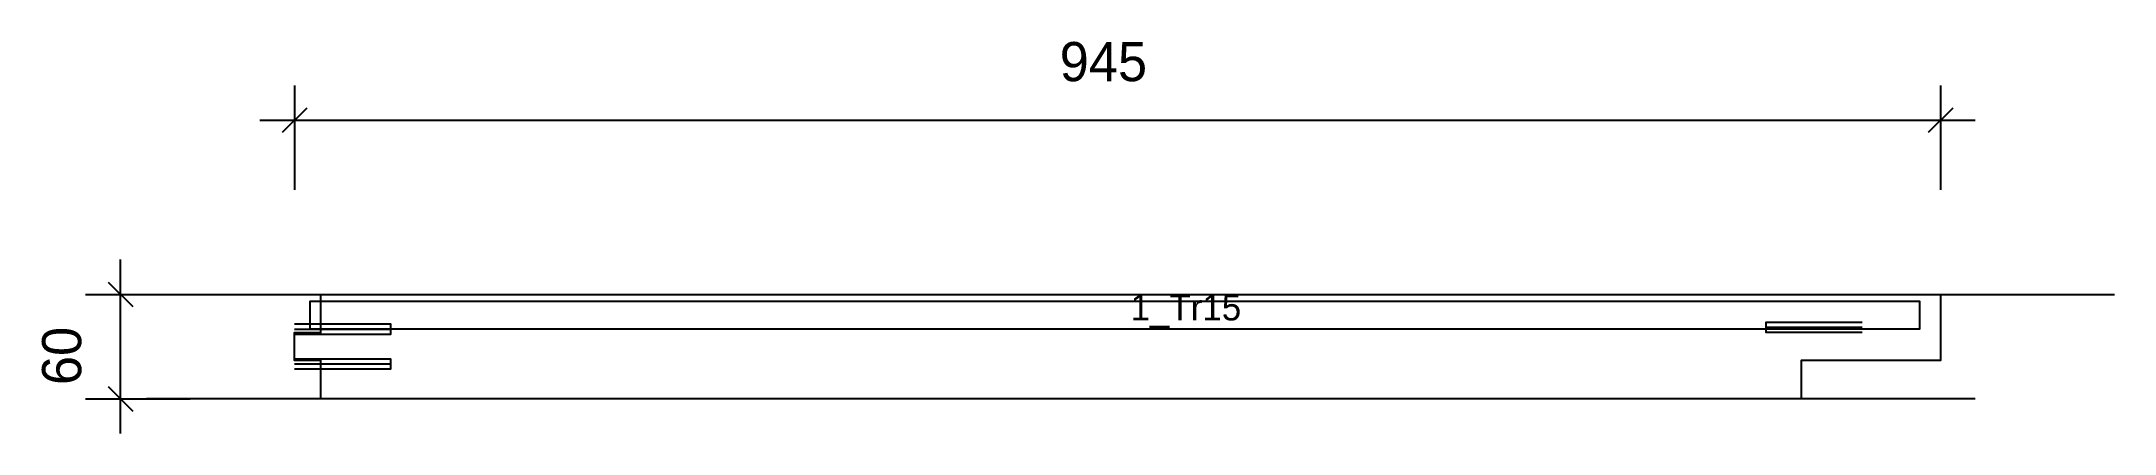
# Model space of a CAD drawing. Header units: millimetres. Extents: x -145 to 1045, y -20 to 205.
import ezdxf
from ezdxf.enums import TextEntityAlignment as Align

# ---------------------------------------------------------------- set-up
doc = ezdxf.new("R2010")
doc.units = ezdxf.units.MM
for name, color, linetype in [('CONTOUR', 7, 'CONTINUOUS'), ('CUT_RISER', 7, 'CONTINUOUS'), ('DIMLINES', 7, 'CONTINUOUS'), ('DIMLINESTEXT', 7, 'CONTINUOUS'), ('DRILLINGSSIDE', 7, 'CONTINUOUS'), ('EXTRATREADBACKPROFILELINES', 7, 'CONTINUOUS'), ('EXTRATREADBACKPROFILELINESTEXT', 7, 'CONTINUOUS'), ('EXTRATREADFRONTPROFILELINES', 7, 'CONTINUOUS')]:
    doc.layers.add(name, color=color, linetype=linetype)

msp = doc.modelspace()

# ---------------------------------------------------------------- linework, layer by layer
at = {"layer": 'CONTOUR', "color": 0, "linetype": '0'}
msp.add_lwpolyline([(945, 60), (945, 22), (865, 22), (865, 0), (15, 0), (15, 22), (0, 22), (0, 38), (15, 38), (15, 60), (945, 60)], dxfattribs=at)
at = {"layer": 'CUT_RISER', "color": 1, "linetype": '1'}
msp.add_lwpolyline([(15, 56), (23, 56), (55.214, 56), (87.429, 56), (119.643, 56), (151.857, 56), (184.071, 56), (216.286, 56), (248.5, 56), (280.714, 56), (312.929, 56), (345.143, 56), (377.357, 56), (409.571, 56), (441.786, 56), (474, 56), (482, 56), (514.214, 56), (546.429, 56), (578.643, 56), (610.857, 56), (643.071, 56), (675.286, 56), (707.5, 56), (739.714, 56), (771.929, 56), (804.143, 56), (836.357, 56), (868.571, 56), (900.786, 56), (933, 56), (933, 52.8), (933, 40), (925, 40), (892.5, 40), (860, 40), (827.5, 40), (795, 40), (762.5, 40), (730, 40), (697.5, 40), (665, 40), (632.5, 40), (600, 40), (567.5, 40), (535, 40), (502.5, 40), (470, 40), (437.5, 40), (405, 40), (372.5, 40), (340, 40), (307.5, 40), (275, 40), (242.5, 40), (210, 40), (177.5, 40), (145, 40), (112.5, 40), (80, 40), (47.5, 40), (15, 40), (13.8, 40), (9, 40), (9, 43.2), (9, 56), (10.2, 56), (15, 56)], dxfattribs=at)
at = {"layer": 'DIMLINES', "color": 0}
for p, q in [((0, 180), (0, 120)), ((945, 180), (945, 120)), ((7.071, 167.071), (-7.071, 152.929)), ((952.071, 167.071), (937.929, 152.929)), ((-20, 160), (965, 160)), ((-100, -20), (-100, 80)), ((-120, 60), (-60, 60)), ((-107.071, 67.071), (-92.929, 52.929)), ((-120, 0), (-60, 0)), ((-107.071, 7.071), (-92.929, -7.071))]:
    msp.add_line(p, q, dxfattribs=at)
at = {"layer": 'DRILLINGSSIDE', "color": 3}
for p, q in [((0, 40), (55, 40)), ((900, 41), (845, 41)), ((0, 20), (55, 20))]:
    msp.add_line(p, q, dxfattribs=at)
at = {"layer": 'DRILLINGSSIDE', "color": 3, "linetype": '3'}
for points in [[(0, 43), (55, 43), (55, 37), (0, 37)], [(900, 38), (845, 38), (845, 44), (900, 44)], [(0, 23), (55, 23), (55, 17), (0, 17)]]:
    msp.add_lwpolyline(points, dxfattribs=at)
at = {"layer": 'EXTRATREADBACKPROFILELINES', "color": 2}
msp.add_line((-85, 60), (1045, 60), dxfattribs=at)
at = {"layer": 'EXTRATREADFRONTPROFILELINES', "color": 2}
msp.add_line((965, 0), (-85, 0), dxfattribs=at)

# ---------------------------------------------------------------- texts
at = {"layer": 'DIMLINESTEXT'}
msp.add_text('945', height=22.5, dxfattribs=at).set_placement((439.314, 205), align=Align.TOP_LEFT)
msp.add_text('60', height=22.5, rotation=90, dxfattribs=at).set_placement((-145, 7.876), align=Align.TOP_LEFT)
at = {"layer": 'EXTRATREADBACKPROFILELINESTEXT'}
msp.add_text('1_Tr15', height=15, dxfattribs=at).set_placement((480, 60), align=Align.TOP_LEFT)

doc.saveas('drawing.dxf')
